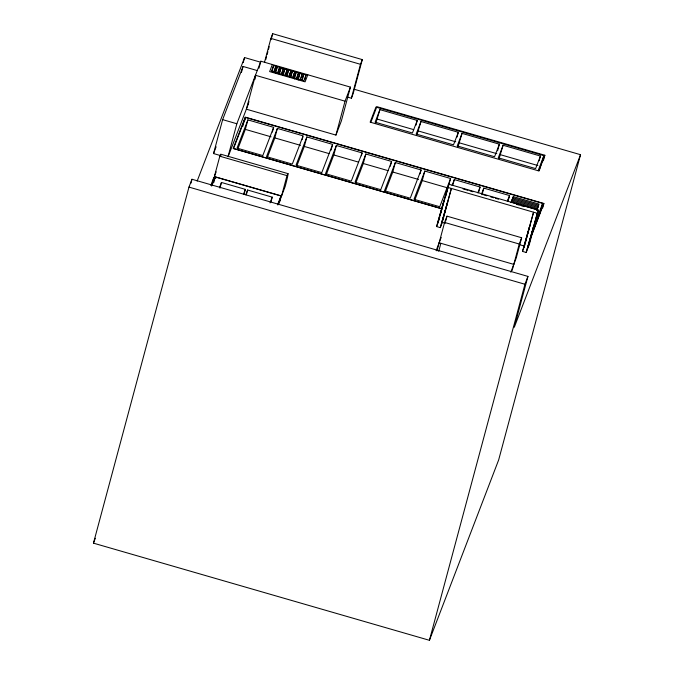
<?xml version="1.0" encoding="UTF-8"?>
<svg xmlns="http://www.w3.org/2000/svg" width="674" height="674" viewBox="0 0 674 674"><rect width="100%" height="100%" fill="white"/><g stroke="black" fill="none" stroke-linecap="round" stroke-linejoin="round"><path stroke-width="1.01" d="M580.541 154.7L498.676 459.887L429.422 640.3L93.459 543.151L188.973 187.102L191.98 179.259L527.944 276.407L514.296 327.269L580.541 154.7L354.549 89.356M190.911 183.252L191.98 179.259M221.114 155.745L213.54 153.554L222.631 119.643L243.044 66.456L257.257 70.568M243.221 62.623L244.578 57.56L260.72 62.227M241.444 72.447L243.044 66.456M211.569 185.957L213.801 177.633L215.806 178.214M219.825 156.216L286.998 175.636A23.337 0.952 -73.9 0 1 285.153 186.572L281.547 195.982L214.366 176.563L219.825 156.216A23.337 0.952 -73.9 0 1 220.895 154.236L288.076 173.656M213.725 182.662L215.259 176.959L280.957 195.957L278.918 203.556M228.014 156.663L236.844 123.755L260.846 61.208L350.438 87.115L341.347 121.017L335.938 135.086L246.355 109.188L255.446 75.277L345.037 101.176L350.438 87.115M219.943 188.164L221.468 182.469L245.361 189.377L244.089 194.129M248.158 104.478L248.959 101.488M254.848 79.54L255.648 76.55M242.766 126.375L244.999 118.051M244.485 121.253L245.504 117.461L542.646 203.38L540.093 212.874L532.275 233.255M258.976 68.184L260.846 61.208M237.863 148.861L245.336 129.383L247.889 119.888L273.644 127.335L272.372 132.087M264.478 62.345L270.897 38.41L272.7 33.7L362.292 59.607L353.193 93.517L351.39 98.219L347.363 97.056M265.75 59.632L266.55 56.641M267.081 54.645L267.89 51.654M268.421 49.657L269.221 46.666M271.1 39.682L272.7 33.7M272.035 71.402L273.593 65.589L306.063 74.974L304.766 79.818M274.31 72.059L275.868 66.246L273.644 72.051M275.548 73.458L277.368 66.675L275.135 72.48M278.345 72.185L279.643 67.341L277.418 73.146M246.33 194.769L247.602 190.026L272.237 197.153L270.965 201.897M279.322 74.553L281.142 67.771L278.91 73.576M281.858 74.241L283.417 68.428L281.193 74.233M283.358 74.671L284.917 68.858L282.684 74.662M285.894 74.367L287.191 69.523L284.967 75.328M286.905 76.583L288.691 69.953L286.458 75.758M289.702 75.353L290.713 71.562M290.907 76.861L292.465 71.048L290.233 76.844M267.351 157.387L274.832 137.909L277.376 128.414L303.132 135.862L292.297 164.102L266.533 156.654L277.376 128.414M293.182 77.518L294.74 71.705L292.516 77.51M294.42 78.917L296.24 72.135L294.007 77.94M296.703 79.574L298.515 72.792L296.29 78.597M298.194 80.012L300.014 73.23L297.782 79.035M301.253 77.763L302.289 73.887L300.065 79.692M302.23 80.13L303.789 74.317L301.556 80.122M279.752 201.686L280.999 197.061L278.008 204.854M281.547 195.982L286.998 175.636M302.112 139.661L302.879 136.814M296.846 165.914L304.319 146.435L306.864 136.948L332.627 144.396L331.094 150.091M335.938 135.086L345.037 101.176M326.334 174.44L333.807 154.969L336.36 145.474L362.115 152.922L361.348 155.77M351.39 98.219L360.489 64.308L362.292 59.607M355.821 182.966L363.303 163.496L365.847 154.001L391.602 161.448L390.33 166.192M375.89 122.997L379.917 109.635L417.248 120.435L415.976 125.179M385.317 191.492L392.79 172.022L395.335 162.527L421.09 169.974L420.079 173.774M416.953 134.867L420.98 121.514L458.312 132.306L457.039 137.049M414.805 200.026L422.278 180.548L424.831 171.053L450.586 178.5L449.053 184.196M438.757 220.179L443.703 201.737M458.017 146.738L462.044 133.385L499.375 144.177L497.589 150.824M438.892 220.297L439.692 217.298M440.223 215.309L441.032 212.31M441.563 210.322L448.918 184.246L538.509 210.145L529.419 244.055L526.192 252.464L522.46 251.385L533.572 212.209L524.482 246.12L519.469 244.67M445.708 196.21L448.918 184.246M440.282 227.618L442.304 222.353L451.395 188.442L440.282 227.618L436.55 226.54L447.713 187.38L537.304 213.287L538.509 210.145M452.785 185.274L454.318 179.579L480.073 187.027L478.548 192.722M436.971 250.863L444.596 222.445L447.005 216.169L521.659 237.754L516.2 258.1L510.799 272.17M445.699 221.013L447.005 216.169M438.698 251.368L440.863 243.289M482.028 194.752L483.806 188.105L509.561 195.553L508.289 200.304M499.08 158.617L503.107 145.255L540.438 156.056L539.166 160.8M507.699 201.551L508.718 197.752M511.945 200.726L512.451 198.83L538.214 206.278L537.7 208.182M512.788 198.535L513.293 196.631L539.057 204.079L536.731 210.136M512.173 270.434L519.25 244.03L521.659 237.754M370.843 122.356L376.867 106.669L544.845 155.239L538.821 170.926L370.144 122.146L375.923 107.09L543.901 155.66L539.192 170.8M543.362 160.791L544.845 155.239M524.92 244.055L529.874 225.605L523.504 248.04L524.658 245.024M536.858 210.372L537.372 208.477L511.608 201.029M528.214 247.198L537.304 213.287L526.192 252.464M542.637 208.097L543.876 203.472L245.243 117.124L233.196 148.499L442.043 208.889M429.422 640.3L524.936 284.251L527.944 276.407M443.964 200.759L437.594 223.195L438.462 220.937M197.153 181.104L244.578 57.56M213.54 153.554L216.135 146.78M210.81 185.426L213.801 177.633M214.366 176.563L216.169 171.853M211.872 185.78L215.259 176.959M228.115 156.697L248.512 103.56M245.504 117.461L233.575 148.516L441.782 208.721M219.631 187.254L221.468 182.469M247.889 119.888L237.046 148.128L262.801 155.576L273.644 127.335M272.338 64.527L269.625 71.587L305.095 81.84L307.799 74.78M273.593 65.589L271.361 71.393L303.839 80.779L306.308 74.351M93.459 543.151L95.337 538.256M243.525 194.163L245.361 189.377M288.742 76.415L290.966 70.61M245.766 194.803L247.602 190.026M270.038 202.891L272.237 197.153M277.57 204.778L280.957 195.957M306.864 136.948L296.029 165.181L321.784 172.628L332.627 144.396M336.36 145.474L325.517 173.707L351.272 181.154L362.115 152.922M379.917 109.635L375.106 122.188L412.429 132.98L417.248 120.435M365.847 154.001L355.004 182.241L380.768 189.689L391.602 161.448M395.335 162.527L384.5 190.767L410.255 198.215L421.09 169.974M420.98 121.514L416.161 134.059L453.492 144.859L458.312 132.306M424.831 171.053L413.988 199.293L439.743 206.741L450.586 178.5M462.044 133.385L457.225 145.938L494.556 156.73L499.375 144.177M452.077 185.426L454.318 179.579M436.145 250.576L441.2 237.408M477.832 192.874L480.073 187.027M481.565 193.952L483.806 188.105M503.107 145.255L498.288 157.809L535.619 168.601L540.438 156.056M507.32 201.4L509.561 195.553M510.976 202.689L513.293 196.631M538.122 170.724L543.901 155.66M522.46 251.385L524.145 246.996M533.328 227.643L542.646 203.38M531.837 234.847L543.876 203.472M436.55 226.54L438.277 222.167M270.897 38.41L360.489 64.308M377.373 119.13L413.693 129.635M418.436 131.009L455.767 141.801M459.5 142.88L496.831 153.672M500.563 154.75L537.886 165.543M512.872 197.735L538.636 205.182M512.029 199.925L537.793 207.373M511.187 202.124L536.951 209.572M463.063 188.914L468 190.346M469.98 190.911L472.946 191.77M483.822 194.921L486.788 195.772M490.748 196.918L493.713 197.777M495.567 198.316L498.533 199.167M516.335 204.315L519.3 205.174M521.28 205.747L524.246 206.606M222.631 119.643L236.844 123.755M245.336 129.383L271.1 136.83M274.832 137.909L300.587 145.357M304.319 146.435L329.089 153.605M333.807 154.969L358.576 162.131M363.303 163.496L388.064 170.657M392.79 172.022L418.546 179.469M422.278 180.548L447.047 187.709M444.596 222.445L519.25 244.03M442.304 222.353L445.312 223.22M439.136 242.792L513.79 264.377M188.973 187.102L524.936 284.251M447.696 201.838L441.327 224.273L447.696 201.838M533.606 226.683L527.236 249.119L533.606 226.683"/></g></svg>
